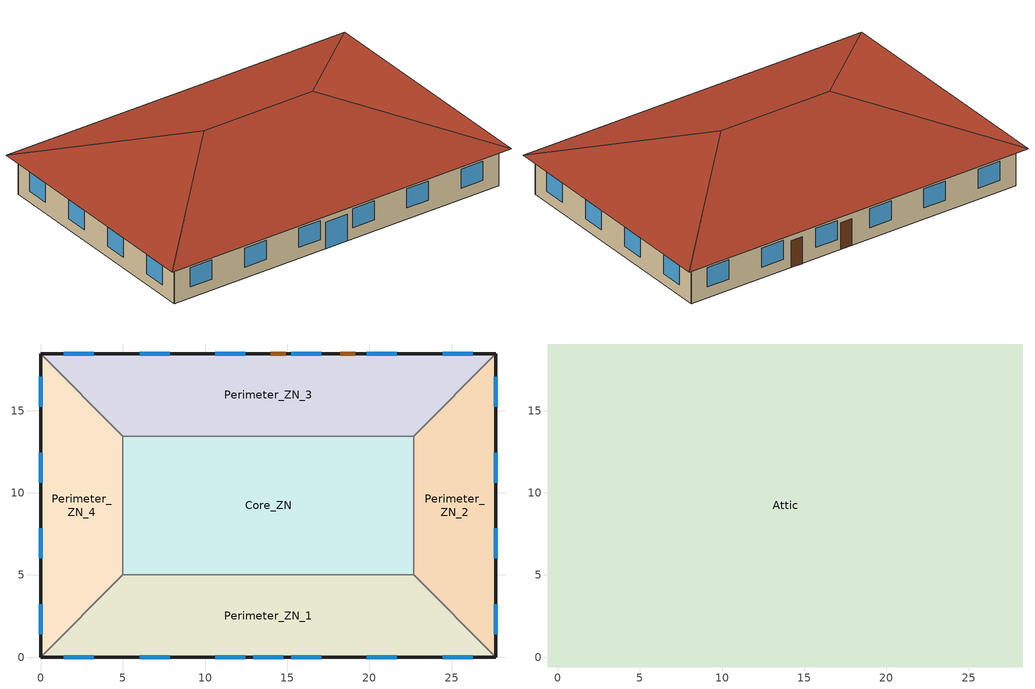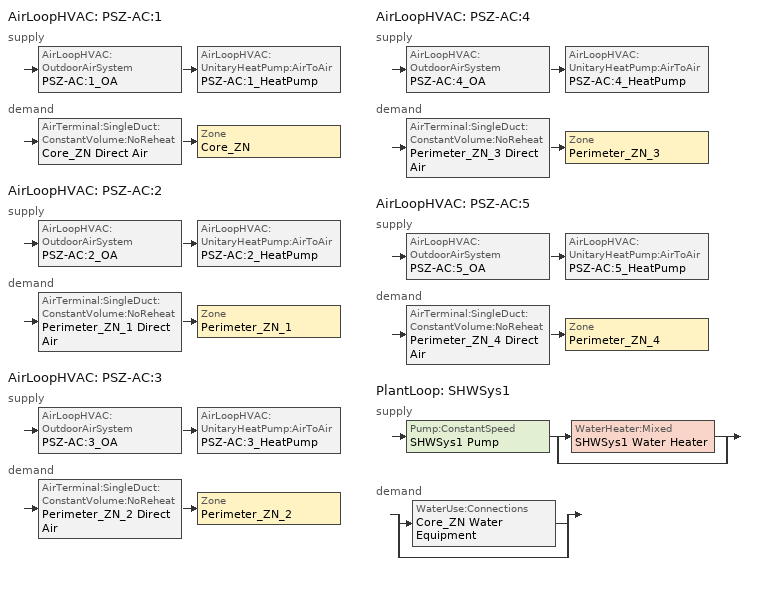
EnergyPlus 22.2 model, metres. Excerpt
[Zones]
Core_ZN
 floor adiabatic (Core_ZN_floor_Ffactor): 5,13.46 22.69,13.46 22.69,5 5,5 z0
 wall to Perimeter_ZN_2 (int_wall): 22.69,5 22.69,13.46 z0:3.05
 wall to Perimeter_ZN_3 (int_wall): 22.69,13.46 5,13.46 z0:3.05
 wall to Perimeter_ZN_1 (int_wall): 5,5 22.69,5 z0:3.05
 wall to Perimeter_ZN_4 (int_wall): 5,13.46 5,5 z0:3.05
Perimeter_ZN_1
 floor ground (Perimeter_ZN_1_floor_Ffactor): 27.69,0 0,0 5,5 22.69,5 z0
 wall outside (nonres_ext_wall): 0,0 27.69,0 z0:3.05
 wall to Perimeter_ZN_2 (int_wall): 27.69,0 22.69,5 z0:3.05
 wall to Perimeter_ZN_4 (int_wall): 5,5 0,0 z0:3.05
 window (Window_U_0.36_SHGC_0.38): 1.39,0 3.22,0 / 6.01,0 7.84,0 / 10.62,0 12.45,0 / 15.24,0 17.07,0 / 19.85,0 21.68,0 / 24.47,0 26.3,0 z0.9:2.42; 12.93,0 14.76,0 z0:2.13
Perimeter_ZN_2
 floor ground (Perimeter_ZN_2_floor_Ffactor): 22.69,13.46 27.69,18.46 27.69,0 22.69,5 z0
 wall outside (nonres_ext_wall): 27.69,0 27.69,18.46 z0:3.05
 wall to Perimeter_ZN_3 (int_wall): 27.69,18.46 22.69,13.46 z0:3.05
 window (Window_U_0.36_SHGC_0.38): 27.69,1.39 27.69,3.22 / 27.69,6.01 27.69,7.84 / 27.69,10.62 27.69,12.45 / 27.69,15.24 27.69,17.07 z0.9:2.42
Perimeter_ZN_3
 floor ground (Perimeter_ZN_3_floor_Ffactor): 5,13.46 0,18.46 27.69,18.46 22.69,13.46 z0
 wall outside (nonres_ext_wall): 27.69,18.46 0,18.46 z0:3.05
 wall to Perimeter_ZN_4 (int_wall): 0,18.46 5,13.46 z0:3.05
 window (Window_U_0.36_SHGC_0.38): 26.3,18.46 24.47,18.46 / 21.68,18.46 19.85,18.46 / 17.07,18.46 15.24,18.46 / 12.45,18.46 10.62,18.46 / 7.84,18.46 6.01,18.46 / 3.22,18.46 1.39,18.46 z0.9:2.42
 door (Swinging Door_con): 14.91,18.46 14,18.46 / 19.13,18.46 18.22,18.46 z0:2.13
Perimeter_ZN_4
 floor ground (Perimeter_ZN_4_floor_Ffactor): 5,5 0,0 0,18.46 5,13.46 z0
 wall outside (nonres_ext_wall): 0,18.46 0,0 z0:3.05
 window (Window_U_0.36_SHGC_0.38): 0,17.07 0,15.24 / 0,12.45 0,10.62 / 0,7.84 0,6.01 / 0,3.22 0,1.39 z0.9:2.42
Attic
 floor outside (ext_soffit_floor): 28.29,19.06 28.29,-0.6 27.69,0 27.69,18.46 z3.05; -0.6,19.06 28.29,19.06 27.69,18.46 0,18.46 z3.05; 0,0 27.69,0 28.29,-0.6 -0.6,-0.6 z3.05; -0.6,19.06 0,18.46 0,0 -0.6,-0.6 z3.05
 floor to Core_ZN (nonres_roof_floor): 5,13.46 22.69,13.46 22.69,5 5,5 z3.05
 floor to Perimeter_ZN_2 (nonres_roof_floor): 22.69,5 22.69,13.46 27.69,18.46 27.69,0 z3.05
 floor to Perimeter_ZN_3 (nonres_roof_floor): 0,18.46 27.69,18.46 22.69,13.46 5,13.46 z3.05
 floor to Perimeter_ZN_1 (nonres_roof_floor): 0,0 5,5 22.69,5 27.69,0 z3.05
 floor to Perimeter_ZN_4 (nonres_roof_floor): 5,13.46 5,5 0,0 0,18.46 z3.05
 roof outside (AtticRoofDeck): 28.29,-0.6,3.05 28.29,19.06,3.05 18.46,9.23,6.33; 28.29,19.06,3.05 -0.6,19.06,3.05 9.23,9.23,6.33 18.46,9.23,6.33; -0.6,-0.6,3.05 28.29,-0.6,3.05 18.46,9.23,6.33 9.23,9.23,6.33; -0.6,19.06,3.05 -0.6,-0.6,3.05 9.23,9.23,6.33
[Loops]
AirLoopHVAC 'PSZ-AC:1'
 supply: AirLoopHVAC:OutdoorAirSystem 'PSZ-AC:1_OA' > AirLoopHVAC:UnitaryHeatPump:AirToAir 'PSZ-AC:1_HeatPump'
 demand: AirTerminal:SingleDuct:ConstantVolume:NoReheat 'Core_ZN Direct Air' > Zone 'Core_ZN'
AirLoopHVAC 'PSZ-AC:2'
 supply: AirLoopHVAC:OutdoorAirSystem 'PSZ-AC:2_OA' > AirLoopHVAC:UnitaryHeatPump:AirToAir 'PSZ-AC:2_HeatPump'
 demand: AirTerminal:SingleDuct:ConstantVolume:NoReheat 'Perimeter_ZN_1 Direct Air' > Zone 'Perimeter_ZN_1'
AirLoopHVAC 'PSZ-AC:3'
 supply: AirLoopHVAC:OutdoorAirSystem 'PSZ-AC:3_OA' > AirLoopHVAC:UnitaryHeatPump:AirToAir 'PSZ-AC:3_HeatPump'
 demand: AirTerminal:SingleDuct:ConstantVolume:NoReheat 'Perimeter_ZN_2 Direct Air' > Zone 'Perimeter_ZN_2'
AirLoopHVAC 'PSZ-AC:4'
 supply: AirLoopHVAC:OutdoorAirSystem 'PSZ-AC:4_OA' > AirLoopHVAC:UnitaryHeatPump:AirToAir 'PSZ-AC:4_HeatPump'
 demand: AirTerminal:SingleDuct:ConstantVolume:NoReheat 'Perimeter_ZN_3 Direct Air' > Zone 'Perimeter_ZN_3'
AirLoopHVAC 'PSZ-AC:5'
 supply: AirLoopHVAC:OutdoorAirSystem 'PSZ-AC:5_OA' > AirLoopHVAC:UnitaryHeatPump:AirToAir 'PSZ-AC:5_HeatPump'
 demand: AirTerminal:SingleDuct:ConstantVolume:NoReheat 'Perimeter_ZN_4 Direct Air' > Zone 'Perimeter_ZN_4'
PlantLoop 'SHWSys1'
 supply: Pump:ConstantSpeed 'SHWSys1 Pump' > split
  | WaterHeater:Mixed 'SHWSys1 Water Heater'
  | bypass
 demand: split
  | WaterUse:Connections 'Core_ZN Water Equipment'
  | bypass
[Building]
OfficeSmall: Loads convergence tolerance value=0.04; Maximum number of warmup days=15; Minimum number of warmup days=6; North axis=0; Solar distribution=FullInteriorAndExterior; Temperature convergence tolerance value=0.2; Terrain=City
[Site:GroundTemperature:FCfactorMethod]
January ground temperature=7.1; February ground temperature=3; March ground temperature=-1; April ground temperature=0.8; May ground temperature=-0.2; June ground temperature=4.8; July ground temperature=6.1; August ground temperature=13.7; September ground temperature=22.2; October ground temperature=22.7; November ground temperature=21.7; December ground temperature=18.5
[Site:Location]
Denver-Aurora-Buckley.AFB_CO_USA WMO=724695: Elevation=1726; Latitude=39.72; Longitude=-104.75; Time zone=-7
[Site:WaterMainsTemperature]
Annual average outdoor air temperature=9.95; Calculation method=Correlation; Maximum difference in monthly average outdoor air temperatures=23.7
[SizingPeriod:DesignDay] Barometric pressure=82237; Day of month=21; Daylight saving time indicator=No; Dry bulb temperature range modifier type=DefaultMultipliers; Humidity condition type=WetBulb; Rain indicator=No; Snow indicator=No
Name | Ashrae clear sky optical depth for beam irradiance taub | Ashrae clear sky optical depth for diffuse irradiance taud | Daily dry bulb temperature range | Day type | Maximum dry bulb temperature | Month | Solar model indicator | Wetbulb or dewpoint at maximum dry bulb | Wind direction | Wind speed | Sky clearness
Denver-Aurora-Buckley.AFB_CO_USA Ann Clg .4% Condns DB=>MWB | 0.423 | 2.02 | 14.8 | SummerDesignDay | 33.9 | 7 | ASHRAETau | 15 | 30 | 3.6
Denver-Aurora-Buckley.AFB_CO_USA Ann Htg 99.6% Condns DB |  |  | 0 | WinterDesignDay | -17.9 | 12 | ASHRAEClearSky | -17.9 | 180 | 2.5 | 0
[Construction]
AtticRoofDeck: F12 Asphalt shingles, G02 16mm plywood
InteriorFurnishings: Std Wood 6inch
Swinging Door_con: Opaque Door panel_con
Window_U_0.36_SHGC_0.38: Glazing Layer
ext_soffit_floor: G02 16mm plywood
int_wall: G01 13mm gypsum board, G01 13mm gypsum board
nonres_ext_wall: F07 25mm stucco, G01 16mm gypsum board, Nonres_Exterior_Wall_Insulation, G01 16mm gypsum board
nonres_roof_floor: G01 16mm gypsum board, Nonres_Roof_Insulation
[Construction:FfactorGroundFloor] F factor=0.90012
Name | Area | Perimeterexposed
Core_ZN_floor_Ffactor | 149.657 | 0
Perimeter_ZN_1_floor_Ffactor; Perimeter_ZN_3_floor_Ffactor | 113.45 | 27.69
Perimeter_ZN_2_floor_Ffactor; Perimeter_ZN_4_floor_Ffactor | 67.3 | 18.46
[Material]
Name | Conductivity | Density | Roughness | Solar absorptance | Specific heat | Thermal absorptance | Thickness | Visible absorptance
F07 25mm stucco | 0.72 | 1856 | Smooth | 0.7 | 840 | 0.9 | 0.0254 | 0.7
F12 Asphalt shingles | 0.04 | 1120 | VeryRough | 0.7 | 1260 | 0.9 | 0.0032
G01 13mm gypsum board | 0.16 | 800 | Smooth | 0.7 | 1090 | 0.9 | 0.0127 | 0.5
G01 16mm gypsum board | 0.16 | 800 | MediumSmooth |  | 1090 |  | 0.0159
G02 16mm plywood | 0.12 | 544 | Smooth |  | 1210 |  | 0.0159
Std Wood 6inch | 0.12 | 540 | MediumSmooth | 0.7 | 1210 | 0.9 | 0.15 | 0.7
[Material:NoMass] Solar absorptance=0.7; Thermal absorptance=0.9; Visible absorptance=0.7
Name | Roughness | Thermal resistance
Nonres_Exterior_Wall_Insulation | MediumSmooth | 3.06942
Nonres_Roof_Insulation | MediumSmooth | 8.09839
Opaque Door panel_con | MediumRough | 0.475964
[WindowMaterial:SimpleGlazingSystem]
Glazing Layer: Solar heat gain coefficient=0.38; U factor=2.04417; Visible transmittance=0.418
[AirLoopHVAC] Design supply air flow rate=Autosize
PSZ-AC:1; PSZ-AC:2; PSZ-AC:3; PSZ-AC:4; PSZ-AC:5
[AirLoopHVAC:UnitaryHeatPump:AirToAir] Availability schedule=ALWAYS_ON; Cooling supply air flow rate=Autosize; Fan placement=BlowThrough; Heating supply air flow rate=Autosize; Maximum outdoor dry bulb temperature for supplemental heater operation=4.44; Maximum supply air temperature from supplemental heater=Autosize; No load supply air flow rate=Autosize
Name | Controlling zone or thermostat location | Cooling coil | Heating coil | Supplemental heating coil | Supply air fan | Supply air fan operating mode schedule
PSZ-AC:1_HeatPump | Core_ZN | PSZ-AC:1 Heat Pump DX Cooling Coil | PSZ-AC:1 Heat Pump DX Heating Coil | PSZ-AC:1 Heat Pump DX Supp Heating Coil | PSZ-AC:1 Fan | HVACOperationSchd
PSZ-AC:2_HeatPump | Perimeter_ZN_1 | PSZ-AC:2 Heat Pump DX Cooling Coil | PSZ-AC:2 Heat Pump DX Heating Coil | PSZ-AC:2 Heat Pump DX Supp Heating Coil | PSZ-AC:2 Fan | HVACOperationSchd
PSZ-AC:3_HeatPump | Perimeter_ZN_2 | PSZ-AC:3 Heat Pump DX Cooling Coil | PSZ-AC:3 Heat Pump DX Heating Coil | PSZ-AC:3 Heat Pump DX Supp Heating Coil | PSZ-AC:3 Fan | HVACOperationSchd_w_SB
PSZ-AC:4_HeatPump | Perimeter_ZN_3 | PSZ-AC:4 Heat Pump DX Cooling Coil | PSZ-AC:4 Heat Pump DX Heating Coil | PSZ-AC:4 Heat Pump DX Supp Heating Coil | PSZ-AC:4 Fan | HVACOperationSchd
PSZ-AC:5_HeatPump | Perimeter_ZN_4 | PSZ-AC:5 Heat Pump DX Cooling Coil | PSZ-AC:5 Heat Pump DX Heating Coil | PSZ-AC:5 Heat Pump DX Supp Heating Coil | PSZ-AC:5 Fan | HVACOperationSchd
[AirTerminal:SingleDuct:ConstantVolume:NoReheat] Availability schedule=ALWAYS_ON; Maximum air flow rate=Autosize
Core_ZN Direct Air; Perimeter_ZN_1 Direct Air; Perimeter_ZN_2 Direct Air; Perimeter_ZN_3 Direct Air; Perimeter_ZN_4 Direct Air
[AvailabilityManager:NightCycle] Applicability schedule=Always_On; Control type=CycleOnAny; Cycling run time=1800; Cycling run time control type=FixedRunTime; Fan schedule=HVACOperationSchd; Thermostat tolerance=1
PSZ-AC:1 Availability Manager; PSZ-AC:2 Availability Manager; PSZ-AC:3 Availability Manager; PSZ-AC:4 Availability Manager; PSZ-AC:5 Availability Manager
[Coil:Cooling:DX:SingleSpeed] 2023 rated evaporator fan power per volume flow rate=934.4; Availability schedule=ALWAYS_ON; Energy input ratio function of flow fraction curve=HPACCOOLEIRFFF; Energy input ratio function of temperature curve=HPACCOOLEIRFT; Gross rated cooling cop=4.11713; Gross rated sensible heat ratio=Autosize; Gross rated total cooling capacity=Autosize; Part load fraction correlation curve=HPACCOOLPLFFPLR; Rated air flow rate=Autosize; Total cooling capacity function of flow fraction curve=HPACCoolCapFFF; Total cooling capacity function of temperature curve=HPACCoolCapFT
PSZ-AC:1 Heat Pump DX Cooling Coil; PSZ-AC:2 Heat Pump DX Cooling Coil; PSZ-AC:3 Heat Pump DX Cooling Coil; PSZ-AC:4 Heat Pump DX Cooling Coil; PSZ-AC:5 Heat Pump DX Cooling Coil
[Coil:Heating:DX:SingleSpeed] 2023 rated supply fan power per volume flow rate=934.4; Availability schedule=ALWAYS_ON; Crankcase heater capacity=50; Defrost control=OnDemand; Defrost energy input ratio function of temperature curve=HPACCOOLEIRFT; Defrost strategy=ReverseCycle; Energy input ratio function of flow fraction curve=HPACHeatEIRFFF; Energy input ratio function of temperature curve=HPACHeatEIRFT; Gross rated heating capacity=Autosize; Gross rated heating cop=3.3592; Heating capacity function of flow fraction curve=HPACHeatCapFFF; Heating capacity function of temperature curve=HPACHeatCapFT; Maximum outdoor dry bulb temperature for crankcase heater operation=4.4; Maximum outdoor dry bulb temperature for defrost operation=1.67; Minimum outdoor dry bulb temperature for compressor operation=-12.2; Part load fraction correlation curve=HPACCOOLPLFFPLR; Rated air flow rate=Autosize; Resistive defrost heater capacity=Autosize
PSZ-AC:1 Heat Pump DX Heating Coil; PSZ-AC:2 Heat Pump DX Heating Coil; PSZ-AC:3 Heat Pump DX Heating Coil; PSZ-AC:4 Heat Pump DX Heating Coil; PSZ-AC:5 Heat Pump DX Heating Coil
[Coil:Heating:Fuel] Availability schedule=ALWAYS_ON; Burner efficiency=0.81; Fuel type=NaturalGas; Nominal capacity=Autosize
PSZ-AC:1 Heat Pump DX Supp Heating Coil; PSZ-AC:2 Heat Pump DX Supp Heating Coil; PSZ-AC:3 Heat Pump DX Supp Heating Coil; PSZ-AC:4 Heat Pump DX Supp Heating Coil; PSZ-AC:5 Heat Pump DX Supp Heating Coil
[Controller:OutdoorAir] Economizer control action type=ModulateFlow; Economizer control type=NoEconomizer; Economizer maximum limit dry bulb temperature=28; Economizer maximum limit enthalpy=64000; Economizer minimum limit dry bulb temperature=0; Lockout type=LockoutWithHeating; Maximum outdoor air flow rate=Autosize; Minimum limit type=FixedMinimum; Minimum outdoor air flow rate=Autosize; Minimum outdoor air schedule=MinOA_MotorizedDamper_Sched
PSZ-AC:1_OA_Controller; PSZ-AC:2_OA_Controller; PSZ-AC:3_OA_Controller; PSZ-AC:4_OA_Controller; PSZ-AC:5_OA_Controller
[Daylighting:Controls] Fraction of lights controlled by reference point 1=0.2399; Illuminance setpoint at reference point 1=377; Fraction of lights controlled by reference point 2=0.0302; Illuminance setpoint at reference point 2=377; Daylighting method=SplitFlux; Lighting control type=ContinuousOff; Maximum allowable discomfort glare index=22; Minimum input power fraction for continuous or continuousoff dimming control=0.2; Minimum light output fraction for continuous or continuousoff dimming control=0.2; Number of stepped control steps=3; Probability lighting will be reset when needed in manual stepped control=1
Name | Daylighting reference point name 1 | Daylighting reference point name 2 | Glare calculation azimuth angle of view direction clockwise from zone y axis | Glare calculation daylighting reference point | Zone or space
Perimeter_ZN_1_DaylCtrl | Perimeter_ZN_1_DaylRefPt1 | Perimeter_ZN_1_DaylRefPt2 | 180 | Perimeter_ZN_1_DaylRefPt1 | Perimeter_ZN_1
Perimeter_ZN_2_DaylCtrl | Perimeter_ZN_2_DaylRefPt1 | Perimeter_ZN_2_DaylRefPt2 | 90 | Perimeter_ZN_2_DaylRefPt1 | Perimeter_ZN_2
Perimeter_ZN_3_DaylCtrl | Perimeter_ZN_3_DaylRefPt1 | Perimeter_ZN_3_DaylRefPt2 | 0 | Perimeter_ZN_3_DaylRefPt1 | Perimeter_ZN_3
Perimeter_ZN_4_DaylCtrl | Perimeter_ZN_4_DaylRefPt1 | Perimeter_ZN_4_DaylRefPt2 | 270 | Perimeter_ZN_4_DaylRefPt1 | Perimeter_ZN_4
[DesignSpecification:OutdoorAir] Outdoor air flow per zone=0; Outdoor air flow per zone floor area=0.000431773; Outdoor air method=Flow/Area
SZ DSOA Core_ZN; SZ DSOA Perimeter_ZN_1; SZ DSOA Perimeter_ZN_2; SZ DSOA Perimeter_ZN_3; SZ DSOA Perimeter_ZN_4
[ElectricEquipment] Design level calculation method=Watts/Area; End use subcategory=MiscPlug; Schedule=BLDG_EQUIP_SCH; Watts per zone floor area=6.78
Name | Zone or zonelist or space or spacelist
Core_ZN_MiscPlug_Equip | Core_ZN
Perimeter_ZN_1_MiscPlug_Equip | Perimeter_ZN_1
Perimeter_ZN_2_MiscPlug_Equip | Perimeter_ZN_2
Perimeter_ZN_3_MiscPlug_Equip | Perimeter_ZN_3
Perimeter_ZN_4_MiscPlug_Equip | Perimeter_ZN_4
[EnergyManagementSystem:Actuator] Actuated component control type=Electricity Rate; Actuated component type=Lights
Name | Actuated component unique
Core_ZN_Light_Actuator | Core_ZN_lights
Perimeter_ZN_1_Light_Actuator | Perimeter_ZN_1_lights
Perimeter_ZN_2_Light_Actuator | Perimeter_ZN_2_lights
Perimeter_ZN_3_Light_Actuator | Perimeter_ZN_3_lights
Perimeter_ZN_4_Light_Actuator | Perimeter_ZN_4_lights
[EnergyManagementSystem:InternalVariable] Internal data type=Zone Floor Area
Name | Internal data index key
Core_ZN_Area | Core_ZN
Perimeter_ZN_1_Area | Perimeter_ZN_1
Perimeter_ZN_2_Area | Perimeter_ZN_2
Perimeter_ZN_3_Area | Perimeter_ZN_3
Perimeter_ZN_4_Area | Perimeter_ZN_4
[EnergyManagementSystem:Program]
SET_Core_ZN_Light_EMS_Program: SET Core_ZN_LSr_IP=0.093*Core_ZN_LSr/Core_ZN_Area; IF (Core_ZN_Occ_Sensor <= 0) && (Core_ZN_LSr_IP >= 0.02); SET Core_ZN_Light_Actuator = 0.02*Core_ZN_Area/0.09290304; ELSE; SET Core_ZN_Light_Actuator = NULL; ENDIF
SET_Perimeter_ZN_1_Light_EMS_Program: SET Perimeter_ZN_1_LSr_IP=0.093*Perimeter_ZN_1_LSr/Perimeter_ZN_1_Area; IF (Perimeter_ZN_1_Occ_Sensor <= 0) && (Perimeter_ZN_1_LSr_IP >= 0.02); SET Perimeter_ZN_1_Light_Actuator = 0.02*Perimeter_ZN_1_Area/0.09290304; ELSE; SET Perimeter_ZN_1_Light_Actuator = NULL; ENDIF
SET_Perimeter_ZN_2_Light_EMS_Program: SET Perimeter_ZN_2_LSr_IP=0.093*Perimeter_ZN_2_LSr/Perimeter_ZN_2_Area; IF (Perimeter_ZN_2_Occ_Sensor <= 0) && (Perimeter_ZN_2_LSr_IP >= 0.02); IF (ActualOccupancy <= 0); SET Perimeter_ZN_2_Light_Actuator = 0.02*Perimeter_ZN_2_Area/0.09290304; ELSE; SET Perimeter_ZN_2_Light_Actuator = NULL; ENDIF; ELSE; SET Perimeter_ZN_2_Light_Actuator = NULL; ENDIF
SET_Perimeter_ZN_3_Light_EMS_Program: SET Perimeter_ZN_3_LSr_IP=0.093*Perimeter_ZN_3_LSr/Perimeter_ZN_3_Area; IF (Perimeter_ZN_3_Occ_Sensor <= 0) && (Perimeter_ZN_3_LSr_IP >= 0.02); SET Perimeter_ZN_3_Light_Actuator = 0.02*Perimeter_ZN_3_Area/0.09290304; ELSE; SET Perimeter_ZN_3_Light_Actuator = NULL; ENDIF
SET_Perimeter_ZN_4_Light_EMS_Program: SET Perimeter_ZN_4_LSr_IP=0.093*Perimeter_ZN_4_LSr/Perimeter_ZN_4_Area; IF (Perimeter_ZN_4_Occ_Sensor <= 0) && (Perimeter_ZN_4_LSr_IP >= 0.02); SET Perimeter_ZN_4_Light_Actuator = 0.02*Perimeter_ZN_4_Area/0.09290304; ELSE; SET Perimeter_ZN_4_Light_Actuator = NULL; ENDIF
[EnergyManagementSystem:ProgramCallingManager]
SET_Core_ZN_Light_EMS_Program_Prog_Manager: BeginTimestepBeforePredictor; SET_Core_ZN_Light_EMS_Program
SET_Perimeter_ZN_1_Light_EMS_Program_Prog_Manager: BeginTimestepBeforePredictor; SET_Perimeter_ZN_1_Light_EMS_Program
SET_Perimeter_ZN_2_Light_EMS_Program_Prog_Manager: BeginTimestepBeforePredictor; SET_Perimeter_ZN_2_Light_EMS_Program
SET_Perimeter_ZN_3_Light_EMS_Program_Prog_Manager: BeginTimestepBeforePredictor; SET_Perimeter_ZN_3_Light_EMS_Program
SET_Perimeter_ZN_4_Light_EMS_Program_Prog_Manager: BeginTimestepBeforePredictor; SET_Perimeter_ZN_4_Light_EMS_Program
[EnergyManagementSystem:Sensor]
Name | Output variable or output meter index key | Output variable or output meter
ActualOccupancy | Binary Occupancy | Schedule Value
Core_ZN_LSr | Core_ZN | Zone Lights Electricity Rate
Core_ZN_Occ_Sensor | Core_ZN | People Occupant Count
Perimeter_ZN_1_LSr | Perimeter_ZN_1 | Zone Lights Electricity Rate
Perimeter_ZN_1_Occ_Sensor | Perimeter_ZN_1 | People Occupant Count
Perimeter_ZN_2_LSr | Perimeter_ZN_2 | Zone Lights Electricity Rate
Perimeter_ZN_2_Occ_Sensor | Perimeter_ZN_2 | People Occupant Count
Perimeter_ZN_3_LSr | Perimeter_ZN_3 | Zone Lights Electricity Rate
Perimeter_ZN_3_Occ_Sensor | Perimeter_ZN_3 | People Occupant Count
Perimeter_ZN_4_LSr | Perimeter_ZN_4 | Zone Lights Electricity Rate
Perimeter_ZN_4_Occ_Sensor | Perimeter_ZN_4 | People Occupant Count
[Exterior:Lights] Control option=AstronomicalClock; End use subcategory=General
Name | Design level | Schedule
Exterior_Lights_a | 50.7 | Exterior_lighting_schedule_a
Exterior_Lights_b | 115.1 | Exterior_lighting_schedule_b_2016
Exterior_Lights_c | 445.5 | Exterior_lighting_schedule_c_2016
[Fan:OnOff] Availability schedule=HVACOperationSchd; End use subcategory=General; Fan total efficiency=0.55575; Maximum flow rate=Autosize; Motor efficiency=0.855; Motor in airstream fraction=1; Pressure rise=622.5
PSZ-AC:1 Fan; PSZ-AC:2 Fan; PSZ-AC:3 Fan; PSZ-AC:4 Fan; PSZ-AC:5 Fan
[InternalMass] Construction=InteriorFurnishings
Name | Zone or zonelist | Surface area
Core_ZN_InternalMass_1 | Core_ZN | 299.3148
Perimeter_ZN_1_InternalMass_1 | Perimeter_ZN_1 | 226.9
Perimeter_ZN_2_InternalMass_1 | Perimeter_ZN_2 | 134.6
Perimeter_ZN_3_InternalMass_1 | Perimeter_ZN_3 | 226.9
Perimeter_ZN_4_InternalMass_1 | Perimeter_ZN_4 | 134.6
[Lights] Design level calculation method=Watts/Area; End use subcategory=LightsWired; Fraction radiant=0.7; Fraction replaceable=1; Fraction visible=0.2; Return air fraction=0; Return air fraction calculated from plenum temperature=No; Schedule=BLDG_LIGHT_SCH; Watts per zone floor area=6.8889
Name | Zone or zonelist or space or spacelist
Core_ZN_Lights | Core_ZN
Perimeter_ZN_1_Lights | Perimeter_ZN_1
Perimeter_ZN_2_Lights | Perimeter_ZN_2
Perimeter_ZN_3_Lights | Perimeter_ZN_3
Perimeter_ZN_4_Lights | Perimeter_ZN_4
[People] Activity level schedule=ACTIVITY_SCH; Enable ashrae 55 comfort warnings=No; Floor area per person=16.5881; Fraction radiant=0.3; Mean radiant temperature calculation type=ZoneAveraged; Number of people calculation method=Area/Person; Sensible heat fraction=Autocalculate
Name | Number of people schedule | Zone or zonelist or space or spacelist
Core_ZN | BLDG_OCC_SCH_wo_SB | Core_ZN
Perimeter_ZN_1 | BLDG_OCC_SCH_wo_SB | Perimeter_ZN_1
Perimeter_ZN_2 | BLDG_OCC_SCH_w_SB | Perimeter_ZN_2
Perimeter_ZN_3 | BLDG_OCC_SCH_wo_SB | Perimeter_ZN_3
Perimeter_ZN_4 | BLDG_OCC_SCH_wo_SB | Perimeter_ZN_4
[PlantEquipmentList]
SHWSys1 Equipment List: SHWSys1 Water Heater, WaterHeater:Mixed
[PlantEquipmentOperation:HeatingLoad]
SHWSys1 Operation Scheme: Load range 1 lower limit=0; Load range 1 upper limit=1e+15; Range 1 equipment list=SHWSys1 Equipment List
[PlantEquipmentOperationSchemes]
SHWSys1 Loop Operation Scheme List: Control scheme 1=SHWSys1 Operation Scheme; Control scheme 1 schedule=PlantOnSched
[PlantLoop]
SHWSys1: Fluid type=Water; Load distribution scheme=Optimal; Maximum loop flow rate=Autosize; Maximum loop temperature=48.89; Minimum loop flow rate=0; Minimum loop temperature=10; Plant equipment operation scheme=SHWSys1 Loop Operation Scheme List; Plant loop volume=Autocalculate
[Pump:ConstantSpeed]
SHWSys1 Pump: Design flow rate=Autosize; Design power consumption=Autosize; Design pump head=0.001; Fraction of motor inefficiencies to fluid stream=0; Motor efficiency=0.3; Pump control type=Intermittent
[SetpointManager:MixedAir] Control variable=Temperature
Name | Setpoint node or nodelist
PSZ-AC:1_OAMixed Air Temp Manager | PSZ-AC:1_OA-PSZ-AC:1_FanNode
PSZ-AC:2_OAMixed Air Temp Manager | PSZ-AC:2_OA-PSZ-AC:2_FanNode
PSZ-AC:3_OAMixed Air Temp Manager | PSZ-AC:3_OA-PSZ-AC:3_FanNode
PSZ-AC:4_OAMixed Air Temp Manager | PSZ-AC:4_OA-PSZ-AC:4_FanNode
PSZ-AC:5_OAMixed Air Temp Manager | PSZ-AC:5_OA-PSZ-AC:5_FanNode
[SetpointManager:Scheduled]
SHWSys1 Loop Setpoint Manager: Control variable=Temperature; Schedule=SHWSys1-Loop-Temp-Schedule; Setpoint node or nodelist=SHWSys1 Supply Outlet Node
[SetpointManager:SingleZone:Cooling] Control variable=Temperature; Maximum supply air temperature=40; Minimum supply air temperature=12.8
Name | Control zone | Setpoint node or nodelist
SupAirTemp MngrCore_ZN - Clg | Core_ZN | PSZ-AC:1_CoolC-PSZ-AC:1_HeatCNode
SupAirTemp MngrPerimeter_ZN_1 - Clg | Perimeter_ZN_1 | PSZ-AC:2_CoolC-PSZ-AC:2_HeatCNode
SupAirTemp MngrPerimeter_ZN_2 - Clg | Perimeter_ZN_2 | PSZ-AC:3_CoolC-PSZ-AC:3_HeatCNode
SupAirTemp MngrPerimeter_ZN_3 - Clg | Perimeter_ZN_3 | PSZ-AC:4_CoolC-PSZ-AC:4_HeatCNode
SupAirTemp MngrPerimeter_ZN_4 - Clg | Perimeter_ZN_4 | PSZ-AC:5_CoolC-PSZ-AC:5_HeatCNode
[SetpointManager:SingleZone:Heating] Control variable=Temperature; Maximum supply air temperature=40; Minimum supply air temperature=12.8
Name | Control zone | Setpoint node or nodelist
SupAirTemp MngrCore_ZN - Htg | Core_ZN | PSZ-AC:1 Supply Equipment Outlet Node
SupAirTemp MngrPerimeter_ZN_1 - Htg | Perimeter_ZN_1 | PSZ-AC:2 Supply Equipment Outlet Node
SupAirTemp MngrPerimeter_ZN_2 - Htg | Perimeter_ZN_2 | PSZ-AC:3 Supply Equipment Outlet Node
SupAirTemp MngrPerimeter_ZN_3 - Htg | Perimeter_ZN_3 | PSZ-AC:4 Supply Equipment Outlet Node
SupAirTemp MngrPerimeter_ZN_4 - Htg | Perimeter_ZN_4 | PSZ-AC:5 Supply Equipment Outlet Node
[Sizing:Plant]
SHWSys1: Design loop exit temperature=48.89; Loop design temperature difference=5; Loop type=Heating
[Sizing:System] 100 outdoor air in cooling=No; 100 outdoor air in heating=No; Central cooling design supply air humidity ratio=0.0085; Central cooling design supply air temperature=12.8; Central heating design supply air humidity ratio=0.008; Central heating design supply air temperature=40; Central heating maximum system air flow ratio=0.3; Cooling supply air flow rate=0; Cooling supply air flow rate method=DesignDay; Design outdoor air flow rate=Autosize; Heating supply air flow rate=0; Heating supply air flow rate method=DesignDay; Precool design humidity ratio=0.008; Precool design temperature=12.8; Preheat design humidity ratio=0.008; Preheat design temperature=7; System outdoor air method=ZoneSum; Type of load to size on=Sensible; Type of zone sum to use=NonCoincident
PSZ-AC:1; PSZ-AC:2; PSZ-AC:3; PSZ-AC:4; PSZ-AC:5
[Sizing:Zone] Account for dedicated outdoor air system=No; Cooling design air flow method=DesignDay; Cooling design air flow rate=0; Cooling minimum air flow=0; Cooling minimum air flow fraction=0; Dedicated outdoor air high setpoint temperature for design=Autosize; Dedicated outdoor air low setpoint temperature for design=Autosize; Dedicated outdoor air system control strategy=NeutralSupplyAir; Heating design air flow method=DesignDay; Heating design air flow rate=0; Zone cooling design supply air humidity ratio=0.0085; Zone cooling design supply air temperature=12.8; Zone cooling design supply air temperature input method=SupplyAirTemperature; Zone heating design supply air humidity ratio=0.008; Zone heating design supply air temperature=40; Zone heating design supply air temperature input method=SupplyAirTemperature
Name | Design specification outdoor air object
Core_ZN | SZ DSOA Core_ZN
Perimeter_ZN_1 | SZ DSOA Perimeter_ZN_1
Perimeter_ZN_2 | SZ DSOA Perimeter_ZN_2
Perimeter_ZN_3 | SZ DSOA Perimeter_ZN_3
Perimeter_ZN_4 | SZ DSOA Perimeter_ZN_4
[Space] Ceiling height=Autocalculate; Floor area=Autocalculate; Tag 2=OFFICE; Volume=Autocalculate
Name | Zone | Space type | Tag 1
attic_space | Attic | STORAGE_ROOM_LARGE | OFFICE_BUILDINGS_OCCUPIABLE_STORAGE_ROOMS_FOR_DRY_MATERIALS
core_space | Core_ZN | OFFICE_OPEN_PLAN | OFFICE_BUILDINGS_OFFICE_SPACE
perimeter_1_space | Perimeter_ZN_1 | LOBBY_ALL_OTHERS | OFFICE_BUILDINGS_MAIN_ENTRY_LOBBIES
perimeter_2_space | Perimeter_ZN_2 | OFFICE_ENCLOSED | OFFICE_BUILDINGS_OFFICE_SPACE
perimeter_3_space | Perimeter_ZN_3 | OFFICE_ENCLOSED | OFFICE_BUILDINGS_OFFICE_SPACE
perimeter_4_space | Perimeter_ZN_4 | OFFICE_ENCLOSED | OFFICE_BUILDINGS_OFFICE_SPACE
[ThermostatSetpoint:DualSetpoint]
Name | Cooling setpoint temperature schedule | Heating setpoint temperature schedule
Core_ZN DualSPSched; Perimeter_ZN_1 DualSPSched; Perimeter_ZN_3 DualSPSched; Perimeter_ZN_4 DualSPSched | CLGSETP_SCH_NO_OPTIMUM | HTGSETP_SCH_NO_OPTIMUM
Perimeter_ZN_2 DualSPSched | CLGSETP_SCH_NO_OPTIMUM_w_SB | HTGSETP_SCH_NO_OPTIMUM_w_SB
[WaterHeater:Mixed]
SHWSys1 Water Heater: Ambient temperature indicator=Zone; Ambient temperature zone=CORE_ZN; Deadband temperature difference=2; Heater control type=Cycle; Heater fuel type=Electricity; Heater maximum capacity=11722.84; Heater thermal efficiency=1; Maximum temperature limit=82.2222; Off cycle loss coefficient to ambient temperature=1.20598; Off cycle parasitic fuel consumption rate=571; Off cycle parasitic fuel type=Electricity; Off cycle parasitic heat fraction to tank=0.8; On cycle loss coefficient to ambient temperature=1.20598; On cycle parasitic fuel consumption rate=571; On cycle parasitic fuel type=Electricity; Peak use flow rate=4.048e-06; Setpoint temperature schedule=SHWSys1 Water Heater Setpoint Temperature Schedule; Tank volume=0.1514; Use flow rate fraction schedule=BLDG_SWH_SCH
[WaterUse:Connections]
Core_ZN Water Equipment: Water use equipment name 1=Core_ZN Water Equipment
[WaterUse:Equipment]
Core_ZN Water Equipment: Zone=Core_ZN; End use subcategory=WaterUse; Flow rate fraction schedule=BLDG_SWH_SCH; Hot water supply temperature schedule=Core_ZN Water Equipment Hot Supply Temp Sched; Latent fraction schedule=Core_ZN Water Equipment Latent fract sched; Peak flow rate=4.048e-06; Sensible fraction schedule=Core_ZN Water Equipment Sensible fract sched
[Zone] Ceiling height=Autocalculate; Floor area=Autocalculate; Multiplier=1; Type=1; Volume=Autocalculate
Name | Part of total floor area
Attic | No
Core_ZN; Perimeter_ZN_1; Perimeter_ZN_2; Perimeter_ZN_3; Perimeter_ZN_4 | Yes
[ZoneControl:Thermostat] Control type schedule=Dual Zone Control Type Sched
Name | Zone or zonelist | Control 1
Core_ZN Thermostat | Core_ZN | Core_ZN DualSPSched
Perimeter_ZN_1 Thermostat | Perimeter_ZN_1 | Perimeter_ZN_1 DualSPSched
Perimeter_ZN_2 Thermostat | Perimeter_ZN_2 | Perimeter_ZN_2 DualSPSched
Perimeter_ZN_3 Thermostat | Perimeter_ZN_3 | Perimeter_ZN_3 DualSPSched
Perimeter_ZN_4 Thermostat | Perimeter_ZN_4 | Perimeter_ZN_4 DualSPSched
[Zone equipment]
Core_ZN: Core_ZN Direct Air
Perimeter_ZN_1: Perimeter_ZN_1 Direct Air
Perimeter_ZN_2: Perimeter_ZN_2 Direct Air
Perimeter_ZN_3: Perimeter_ZN_3 Direct Air
Perimeter_ZN_4: Perimeter_ZN_4 Direct Air
[ZoneInfiltration:DesignFlowRate] Temperature term coefficient=0; Velocity squared term coefficient=0
Name | Constant term coefficient | Design flow rate | Design flow rate calculation method | Schedule | Velocity term coefficient | Zone or zonelist or space or spacelist | Flow rate per exterior surface area
Attic_Infiltration | 1 | 0.2001 | Flow/Zone | ALWAYS_ON | 0 | Attic
Perimeter_ZN_1_Door_Infiltration | 1 | 0.0764554 | Flow/Zone | INFIL_Door_Opening_SCH | 0 | Perimeter_ZN_1
Perimeter_ZN_1_Infiltration | 0 | 0 | Flow/ExteriorWallArea | INFIL_QUARTER_ON_SCH | 0.224 | Perimeter_ZN_1 | 0.00056896
Perimeter_ZN_2_Infiltration | 0 | 0 | Flow/ExteriorWallArea | INFIL_QUARTER_ON_SCH | 0.224 | Perimeter_ZN_2 | 0.00056896
Perimeter_ZN_3_Infiltration | 0 | 0 | Flow/ExteriorWallArea | INFIL_QUARTER_ON_SCH | 0.224 | Perimeter_ZN_3 | 0.00056896
Perimeter_ZN_4_Infiltration | 0 | 0 | Flow/ExteriorWallArea | INFIL_QUARTER_ON_SCH | 0.224 | Perimeter_ZN_4 | 0.00056896
[Curve:Biquadratic] Maximum value of x=23.88889; Maximum value of y=46.11111; Minimum value of x=12.77778; Minimum value of y=21.11111
Name | Coefficient1 constant | Coefficient2 x | Coefficient3 x 2 | Coefficient4 y | Coefficient5 y 2 | Coefficient6 x y
HPACCOOLEIRFT | 0.297145 | 0.0430933 | -0.000748766 | 0.00597727 | 0.000482112 | -0.000956448
HPACCoolCapFT | 0.766956 | 0.0107756 | -4.14703e-05 | 0.00134961 | -0.000261144 | 0.000457488
[Curve:Cubic]
Name | Maximum value of x | Minimum value of x | Coefficient1 constant | Coefficient2 x | Coefficient3 x 2 | Coefficient4 x 3
HPACHeatCapFFF | 1.5 | 0.5 | 0.84 | 0.16 | 0 | 0
HPACHeatCapFT | 20 | -20 | 0.758746 | 0.027626 | 0.000148716 | 3.4992e-06
HPACHeatEIRFT | 20 | -20 | 1.19248 | -0.0300438 | 0.00103745 | -2.3328e-05
[Curve:Quadratic]
Name | Maximum value of x | Minimum value of x | Coefficient1 constant | Coefficient2 x | Coefficient3 x 2
HPACCOOLEIRFFF | 1.5 | 0.5 | 1.156 | -0.1816 | 0.0256
HPACCOOLPLFFPLR | 1 | 0 | 0.85 | 0.15 | 0
HPACCoolCapFFF | 1.5 | 0.5 | 0.8 | 0.2 | 0
HPACHeatEIRFFF | 1 | 0 | 1.3824 | -0.4336 | 0.0512
[Schedule:Compact]
ACTIVITY_SCH: Through: 12/31, For: AllDays, Until: 24:00, 120
ALWAYS_ON; PlantOnSched: Through: 12/31, For: AllDays, Until: 24:00, 1
BLDG_EQUIP_SCH: Through: 12/31, For: WeekDays, Until: 6:00, 0.409478, Until: 8:00, 0.479753, Until: 12:00, 0.959505, Until: 13:00, 0.901935, Until: 17:00, 0.959505, Until: 18:00, 0.479753, Until: 23:00, 0.191901, Until: 24:00, 0.163791, For: Weekends, Until: 24:00, 0.163791, For: Holiday, Until: 24:00, 0.163791, For: WinterDesignDay, Until: 24:00, 0, For: SummerDesignDay, Until: 24:00, 1, For: CustomDay1, Until: 24:00, 0, For: CustomDay2, Until: 24:00, 0
BLDG_LIGHT_SCH: Through: 12/31, For: Weekdays, Until: 5:00, 0.18, Until: 6:00, 0.23, Until: 7:00, 0.178641, Until: 8:00, 0.326215, Until: 12:00, 0.699031, Until: 13:00, 0.621361, Until: 17:00, 0.699031, Until: 18:00, 0.473788, Until: 20:00, 0.326215, Until: 22:00, 0.248544, Until: 23:00, 0.178641, Until: 24:00, 0.18, For: Weekends, Until: 24:00, 0.18, For: Holiday, Until: 24:00, 0.18, For: WinterDesignDay, Until: 24:00, 0, For: SummerDesignDay, Until: 24:00, 1, For: CustomDay1, Until: 24:00, 0, For: CustomDay2, Until: 24:00, 0
BLDG_OCC_SCH_w_SB: Through: 12/31, For: Weekdays, Until: 01:00, 0, Until: 02:00, 0, Until: 03:00, 0, Until: 04:00, 0, Until: 05:00, 0, Until: 06:00, 0, Until: 07:00, 0.11, Until: 08:00, 0.21, Until: 09:00, 1, Until: 10:00, 1, Until: 11:00, 0, Until: 12:00, 1, Until: 13:00, 0, Until: 14:00, 1, Until: 15:00, 0, Until: 16:00, 1, Until: 17:00, 1, Until: 18:00, 0.32, Until: 19:00, 0.11, Until: 20:00, 0.11, Until: 21:00, 0.11, Until: 22:00, 0.11, Until: 23:00, 0.05, Until: 24:00, 0, For: Weekends, Until: 01:00, 0, Until: 02:00, 0, Until: 03:00, 0, Until: 04:00, 0, Until: 05:00, 0, Until: 06:00, 0, Until: 07:00, 0, Until: 08:00, 0, Until: 09:00, 0, Until: 10:00, 0, Until: 11:00, 0, Until: 12:00, 0, Until: 13:00, 0, Until: 14:00, 0, Until: 15:00, 0, Until: 16:00, 0, Until: 17:00, 0, Until: 18:00, 0, Until: 19:00, 0, Until: 20:00, 0, Until: 21:00, 0, Until: 22:00, 0, Until: 23:00, 0, Until: 24:00, 0, For: Holiday, Until: 24:00, 0, For: WinterDesignDay, Until: 24:00, 0, For: SummerDesignDay, Until: 24:00, 1, For: CustomDay1, Until: 24:00, 0, For: CustomDay2, Until: 24:00, 0
BLDG_OCC_SCH_wo_SB: Through: 12/31, For: Weekdays, Until: 01:00, 0, Until: 02:00, 0, Until: 03:00, 0, Until: 04:00, 0, Until: 05:00, 0, Until: 06:00, 0, Until: 07:00, 0.11, Until: 08:00, 0.21, Until: 09:00, 1, Until: 10:00, 1, Until: 11:00, 1, Until: 12:00, 1, Until: 13:00, 0.610395, Until: 14:00, 1, Until: 15:00, 1, Until: 16:00, 1, Until: 17:00, 1, Until: 18:00, 0.32, Until: 19:00, 0.11, Until: 20:00, 0.11, Until: 21:00, 0.11, Until: 22:00, 0.11, Until: 23:00, 0.05, Until: 24:00, 0, For: Weekends, Until: 01:00, 0, Until: 02:00, 0, Until: 03:00, 0, Until: 04:00, 0, Until: 05:00, 0, Until: 06:00, 0, Until: 07:00, 0, Until: 08:00, 0, Until: 09:00, 0, Until: 10:00, 0, Until: 11:00, 0, Until: 12:00, 0, Until: 13:00, 0, Until: 14:00, 0, Until: 15:00, 0, Until: 16:00, 0, Until: 17:00, 0, Until: 18:00, 0, Until: 19:00, 0, Until: 20:00, 0, Until: 21:00, 0, Until: 22:00, 0, Until: 23:00, 0, Until: 24:00, 0, For: Holiday, Until: 24:00, 0, For: WinterDesignDay, Until: 24:00, 0, For: SummerDesignDay, Until: 24:00, 1, For: CustomDay1, Until: 24:00, 0, For: CustomDay2, Until: 24:00, 0
BLDG_SWH_SCH: Through: 12/31, For: WeekDays, Until: 7:00, 0, Until: 8:00, 0.27, Until: 9:00, 0.55, Until: 11:00, 0.64, Until: 12:00, 0.82, Until: 13:00, 1, Until: 14:00, 0.91, Until: 16:00, 0.55, Until: 17:00, 0.73, Until: 19:00, 0.37, Until: 20:00, 0.18, Until: 21:00, 0.27, Until: 22:00, 0.09, Until: 24:00, 0, For: Weekends, Until: 24:00, 0, For: Holiday, Until: 24:00, 0, For: WinterDesignDay, Until: 7:00, 0, Until: 8:00, 0.27, Until: 9:00, 0.55, Until: 11:00, 0.64, Until: 12:00, 0.82, Until: 13:00, 1, Until: 14:00, 0.91, Until: 16:00, 0.55, Until: 17:00, 0.73, Until: 19:00, 0.37, Until: 20:00, 0.18, Until: 21:00, 0.27, Until: 22:00, 0.09, Until: 24:00, 0, For: SummerDesignDay, Until: 7:00, 0, Until: 8:00, 0.27, Until: 9:00, 0.55, Until: 11:00, 0.64, Until: 12:00, 0.82, Until: 13:00, 1, Until: 14:00, 0.91, Until: 16:00, 0.55, Until: 17:00, 0.73, Until: 19:00, 0.37, Until: 20:00, 0.18, Until: 21:00, 0.27, Until: 22:00, 0.09, Until: 24:00, 0, For: CustomDay1, Until: 24:00, 0, For: CustomDay2, Until: 24:00, 0
Binary Occupancy: Through: 12/31, For: Weekdays, Until: 01:00, 0, Until: 02:00, 0, Until: 03:00, 0, Until: 04:00, 0, Until: 05:00, 0, Until: 06:00, 0, Until: 07:00, 1, Until: 08:00, 1, Until: 09:00, 1, Until: 10:00, 1, Until: 11:00, 1, Until: 12:00, 1, Until: 13:00, 1, Until: 14:00, 1, Until: 15:00, 1, Until: 16:00, 1, Until: 17:00, 1, Until: 18:00, 1, Until: 19:00, 1, Until: 20:00, 1, Until: 21:00, 1, Until: 22:00, 1, Until: 23:00, 1, Until: 24:00, 0, For: Weekends, Until: 01:00, 0, Until: 02:00, 0, Until: 03:00, 0, Until: 04:00, 0, Until: 05:00, 0, Until: 06:00, 0, Until: 07:00, 0, Until: 08:00, 0, Until: 09:00, 0, Until: 10:00, 0, Until: 11:00, 0, Until: 12:00, 0, Until: 13:00, 0, Until: 14:00, 0, Until: 15:00, 0, Until: 16:00, 0, Until: 17:00, 0, Until: 18:00, 0, Until: 19:00, 0, Until: 20:00, 0, Until: 21:00, 0, Until: 22:00, 0, Until: 23:00, 0, Until: 24:00, 0, For: Holiday, Until: 24:00, 0, For: WinterDesignDay, Until: 24:00, 0, For: SummerDesignDay, Until: 24:00, 1, For: CustomDay1, Until: 24:00, 0, For: CustomDay2, Until: 24:00, 0
CLGSETP_SCH_NO_OPTIMUM: Through: 12/31, For: WeekDays, Until: 6:00, 29.44, Until: 7:00, 23.89, Until: 18:00, 23.89, Until: 24:00, 29.44, For: Weekends, Until: 24:00, 29.44, For: Holiday, Until: 24:00, 29.44, For: WinterDesignDay, Until: 24:00, 29.44, For: SummerDesignDay, Until: 24:00, 23.89, For: CustomDay1, Until: 24:00, 29.44, For: CustomDay2, Until: 24:00, 29.44
CLGSETP_SCH_NO_OPTIMUM_w_SB: Through: 12/31, For: Weekdays, Until: 01:00, 29.44, Until: 02:00, 29.44, Until: 03:00, 29.44, Until: 04:00, 29.44, Until: 05:00, 29.44, Until: 06:00, 29.44, Until: 07:00, 23.89, Until: 08:00, 23.89, Until: 09:00, 23.89, Until: 10:00, 23.89, Until: 11:00, 24.4456, Until: 12:00, 23.89, Until: 13:00, 24.4456, Until: 14:00, 23.89, Until: 15:00, 24.4456, Until: 16:00, 23.89, Until: 17:00, 23.89, Until: 18:00, 23.89, Until: 19:00, 29.44, Until: 20:00, 29.44, Until: 21:00, 29.44, Until: 22:00, 29.44, Until: 23:00, 29.44, Until: 24:00, 29.44, For: Weekends, Until: 01:00, 29.44, Until: 02:00, 29.44, Until: 03:00, 29.44, Until: 04:00, 29.44, Until: 05:00, 29.44, Until: 06:00, 29.44, Until: 07:00, 29.44, Until: 08:00, 29.44, Until: 09:00, 29.44, Until: 10:00, 29.44, Until: 11:00, 29.44, Until: 12:00, 29.44, Until: 13:00, 29.44, Until: 14:00, 29.44, Until: 15:00, 29.44, Until: 16:00, 29.44, Until: 17:00, 29.44, Until: 18:00, 29.44, Until: 19:00, 29.44, Until: 20:00, 29.44, Until: 21:00, 29.44, Until: 22:00, 29.44, Until: 23:00, 29.44, Until: 24:00, 29.44, For: Holiday, Until: 24:00, 29.44, For: WinterDesignDay, Until: 24:00, 29.44, For: SummerDesignDay, Until: 24:00, 23.89, For: CustomDay1, Until: 24:00, 29.44, For: CustomDay2, Until: 24:00, 29.44
Core_ZN Water Equipment Hot Supply Temp Sched: Through: 12/31, For: AllDays, Until: 24:00, 55
Core_ZN Water Equipment Latent fract sched: Through: 12/31, For: AllDays, Until: 24:00, 0.05
Core_ZN Water Equipment Sensible fract sched: Through: 12/31, For: AllDays, Until: 24:00, 0.2
Dual Zone Control Type Sched: Through: 12/31, For: AllDays, Until: 24:00, 4
Exterior_lighting_schedule_a: Through:12/31, For:AllDays, Until: 06:00, 0, Until: 24:00, 1
Exterior_lighting_schedule_b_2016: Through:12/31, For:AllDays, Until: 06:00, 0.5, Until: 24:00, 1
Exterior_lighting_schedule_c_2016: Through:12/31, For:AllDays, Until: 06:00, 0.5, Until: 19:00, 1, Until: 24:00, 0.5
HTGSETP_SCH_NO_OPTIMUM: Through: 12/31, For: WeekDays, Until: 6:00, 15.56, Until: 7:00, 21.11, Until: 19:00, 21.11, Until: 24:00, 15.56, For: Weekends, Until: 24:00, 15.56, For: Holiday, Until: 24:00, 15.56, For: WinterDesignDay, Until: 24:00, 21.11, For: SummerDesignDay, Until: 24:00, 15.56, For: CustomDay1, Until: 24:00, 15.56, For: CustomDay2, Until: 24:00, 15.56
HTGSETP_SCH_NO_OPTIMUM_w_SB: Through: 12/31, For: Weekdays, Until: 01:00, 15.56, Until: 02:00, 15.56, Until: 03:00, 15.56, Until: 04:00, 15.56, Until: 05:00, 15.56, Until: 06:00, 15.56, Until: 07:00, 21.11, Until: 08:00, 21.11, Until: 09:00, 21.11, Until: 10:00, 21.11, Until: 11:00, 20.5544, Until: 12:00, 21.11, Until: 13:00, 20.5544, Until: 14:00, 21.11, Until: 15:00, 20.5544, Until: 16:00, 21.11, Until: 17:00, 21.11, Until: 18:00, 21.11, Until: 19:00, 21.11, Until: 20:00, 15.56, Until: 21:00, 15.56, Until: 22:00, 15.56, Until: 23:00, 15.56, Until: 24:00, 15.56, For: Weekends, Until: 01:00, 15.56, Until: 02:00, 15.56, Until: 03:00, 15.56, Until: 04:00, 15.56, Until: 05:00, 15.56, Until: 06:00, 15.56, Until: 07:00, 15.56, Until: 08:00, 15.56, Until: 09:00, 15.56, Until: 10:00, 15.56, Until: 11:00, 15.56, Until: 12:00, 15.56, Until: 13:00, 15.56, Until: 14:00, 15.56, Until: 15:00, 15.56, Until: 16:00, 15.56, Until: 17:00, 15.56, Until: 18:00, 15.56, Until: 19:00, 15.56, Until: 20:00, 15.56, Until: 21:00, 15.56, Until: 22:00, 15.56, Until: 23:00, 15.56, Until: 24:00, 15.56, For: Holiday, Until: 24:00, 15.56, For: WinterDesignDay, Until: 24:00, 21.11, For: SummerDesignDay, Until: 24:00, 15.56, For: CustomDay1, Until: 24:00, 15.56, For: CustomDay2, Until: 24:00, 15.56
HVACOperationSchd: Through: 12/31, For: Weekdays SummerDesignDay, Until: 06:00, 0, Until: 19:00, 1, Until: 24:00, 0, For: Weedends WinterDesignDay, Until: 24:00, 0, For: Holidays AllOtherDays, Until: 24:00, 0
HVACOperationSchd_w_SB: Through: 12/31, For: Weekdays, Until: 01:00, 0, Until: 02:00, 0, Until: 03:00, 0, Until: 04:00, 0, Until: 05:00, 0, Until: 06:00, 0, Until: 07:00, 1, Until: 08:00, 1, Until: 09:00, 1, Until: 10:00, 1, Until: 11:00, 0, Until: 12:00, 1, Until: 13:00, 0, Until: 14:00, 1, Until: 15:00, 0, Until: 16:00, 1, Until: 17:00, 1, Until: 18:00, 1, Until: 19:00, 1, Until: 20:00, 0, Until: 21:00, 0, Until: 22:00, 0, Until: 23:00, 0, Until: 24:00, 0, For: Weekends, Until: 01:00, 0, Until: 02:00, 0, Until: 03:00, 0, Until: 04:00, 0, Until: 05:00, 0, Until: 06:00, 0, Until: 07:00, 0, Until: 08:00, 0, Until: 09:00, 0, Until: 10:00, 0, Until: 11:00, 0, Until: 12:00, 0, Until: 13:00, 0, Until: 14:00, 0, Until: 15:00, 0, Until: 16:00, 0, Until: 17:00, 0, Until: 18:00, 0, Until: 19:00, 0, Until: 20:00, 0, Until: 21:00, 0, Until: 22:00, 0, Until: 23:00, 0, Until: 24:00, 0, For: SummerDesignDay, Until: 06:00, 0, Until: 19:00, 1, Until: 24:00, 0, For: WinterDesignDay, Until: 24:00, 0, For: Holidays AllOtherDays, Until: 24:00, 0
INFIL_Door_Opening_SCH: Through: 12/31, For: Weekdays, Until: 06:00, 0, Until: 07:00, 0.131, Until: 08:00, 1, Until: 12:00, 0.131, Until: 13:00, 1, Until: 17:00, 0.131, Until: 18:00, 1, Until: 19:00, 0.131, Until: 24:00, 0, For: Saturday Sunday Holidays AllOtherDays, Until: 24:00, 0
INFIL_QUARTER_ON_SCH: Through: 12/31, For: Weekdays SummerDesignDay, Until: 07:00, 1, Until: 19:00, 0.25, Until: 24:00, 1, For: Saturday WinterDesignDay, Until: 07:00, 1, Until: 18:00, 0.25, Until: 24:00, 1, For: Sunday Holidays AllOtherDays, Until: 24:00, 1
MinOA_MotorizedDamper_Sched: Through: 12/31, For: Weekdays SummerDesignDay, Until: 07:00, 0, Until: 19:00, 1, Until: 24:00, 0, For: Weekends WinterDesignDay, Until: 24:00, 0, For: Holidays AllOtherDays, Until: 24:00, 0
SHWSys1 Water Heater Setpoint Temperature Schedule; SHWSys1-Loop-Temp-Schedule: Through: 12/31, For: AllDays, Until: 24:00, 60
